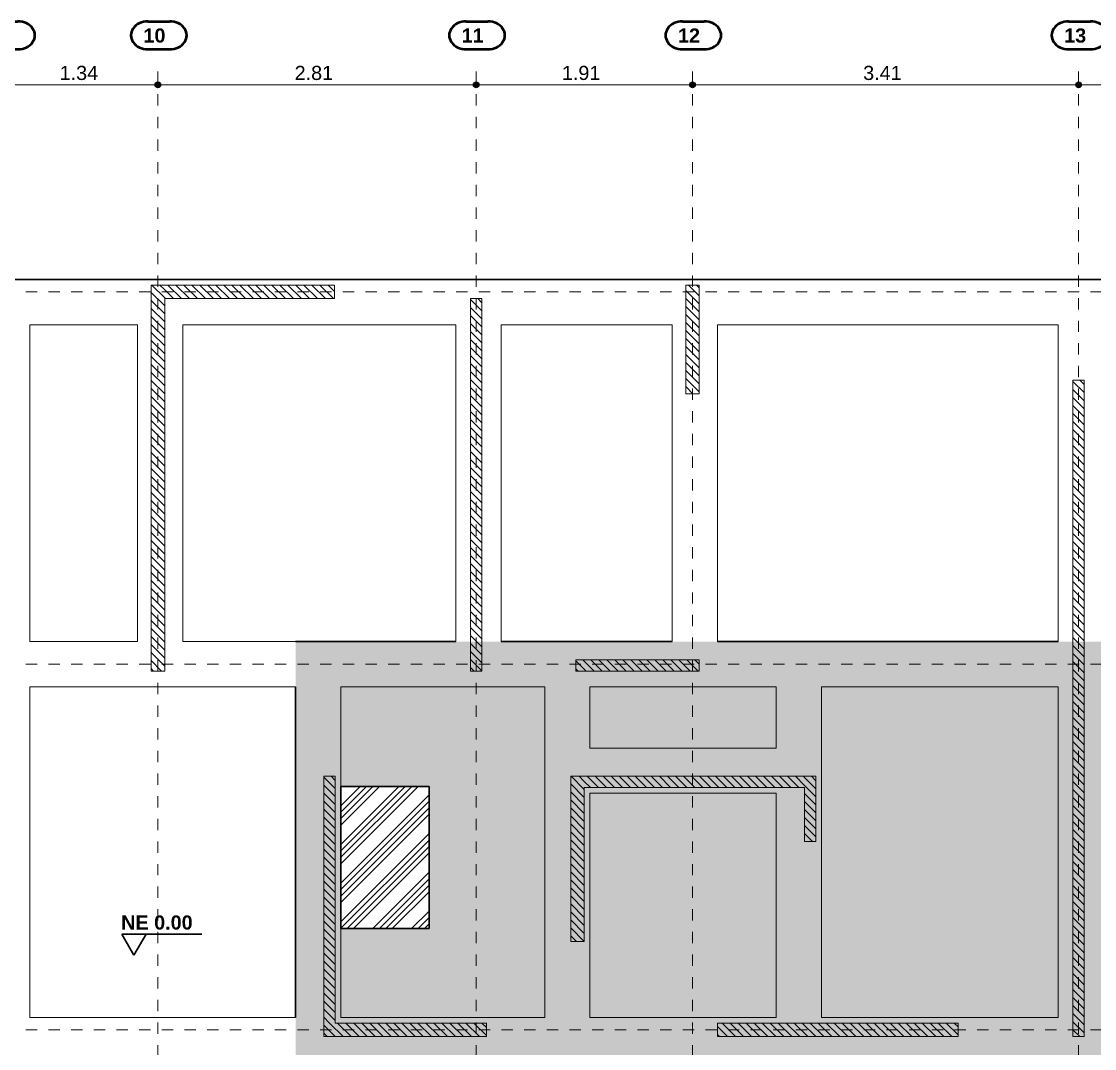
# Model space of a CAD drawing. Header units: metres. Extents: x 1.9 to 93.5, y 3.6 to 60.4.
# Drawn here: x 72.26 to 81.74, y 51.35 to 60.42 of the extents above; entities that cross this region are included whole.
import ezdxf

# ---------------------------------------------------------------- set-up
doc = ezdxf.new("R2010")
doc.units = ezdxf.units.M
doc.linetypes.add('-PYD PUNTEADO', pattern=[0.003177, 0.002118, -0.001059])
doc.linetypes.add('IMPORT-CENTER', pattern=[0.02, 0.0125, -0.0025, 0.0025, -0.0025])
for name, color, linetype, lineweight in [('ACHURADO-1', 8, 'Continuous', 9), ('CASETONES-1', 8, 'Continuous', 9), ('CONTORNO-1', 2, 'Continuous', 30), ('COTAS-2', 9, 'Continuous', 9), ('COTAS-50', 9, 'Continuous', 9), ('EJES-2', 1, 'IMPORT-CENTER', 9), ('MUROS-1', 8, 'Continuous', 9), ('MUROS-2', 8, '-PYD PUNTEADO', 9), ('TEXTEJES', 3, 'Continuous', 50), ('TEXTO M-1', 2, 'Continuous', 30)]:
    doc.layers.add(name, color=color, linetype=linetype, lineweight=lineweight)
doc.styles.add('Swis721 Ex BT_B_2', font='swisseb.ttf', dxfattribs={"height": 0.125})
doc.styles.add('Swis721 LtEx BT_4', font='swissel.ttf', dxfattribs={"height": 0.125})
doc.styles.add('Swis721 LtEx BT_B', font='', dxfattribs={"height": 0.125})
doc.styles.get('Swis721 LtEx BT_B').set_extended_font_data('Swis721 LtEx BT', bold=True)
doc.dimstyles.new('P_D-PLI-COT-EJE', dxfattribs={"dimscale": 0.3048, "dimtxt": 0.131878, "dimasz": 0.656168, "dimexe": 0.164042, "dimexo": 0.164042, "dimgap": 0.008202, "dimtad": 1, "dimrnd": 0.01, "dimzin": 0, "dimdsep": 46, "dimtxsty": 'Swis721 LtEx BT_4', "dimblk1": 'DOTSMALL', "dimblk2": 'DOTSMALL', "dimsah": 1, "dimcen": 0.09, "dimdle": 0.328084, "dimadec": 0, "dimazin": 0, "dimtfac": 1, "dimtdec": 4, "dimtix": 1, "dimtmove": 0, "dimatfit": 3, "dimfxl": 1, "dimtvp": 1, "dimtolj": 1, "dimtzin": 0, "dimarcsym": 2})
pattern_1 = [(315, (56.83287, 0), (0.03535534, 0.03535534), [])]

# ---------------------------------------------------------------- blocks, each defined once
blk = doc.blocks.new('Grid - P_D-DCA-EJE-VER-_1-75_-2560240-LOS-1_4 - REFUERZO SUP_ CIMENTACIÓN LOSA SUP_')
at = {"layer": 'TEXTEJES'}
for p, q in [((-0.00177, 0.00245), (0.00208, 0.00245)), ((-0.00177, -0.00245), (0.00208, -0.00245))]:
    blk.add_line(p, q, dxfattribs=at)
for centre, major_axis in [((-0.00177, 0), (-0.003, 0)), ((0.00208, 0), (0.003, 0))]:
    blk.add_ellipse(centre, major_axis=major_axis, ratio=0.817708, start_param=4.712389, end_param=7.853982, dxfattribs=at)
blk = doc.blocks.new('DIMBLOCK9-LOS-1_4 - REFUERZO SUP_ CIMENTACIÓN LOSA SUP_')
at = {"layer": 'COTAS-50', "lineweight": 25, "transparency": 16777216}
h = blk.add_hatch(color=256, dxfattribs=at)
edge = h.paths.add_edge_path()
edge.add_arc((72.1269, 59.8583), 0.025, 0, 360)
h = blk.add_hatch(color=256, dxfattribs=at)
edge = h.paths.add_edge_path()
edge.add_arc((73.4669, 59.8583), 0.025, 0, 360)
at = {"layer": 'COTAS-50', "transparency": 16777216}
for p, q in [((72.1269, 59.8437), (72.1269, 59.9083)), ((73.4669, 59.8437), (73.4669, 59.9083)), ((72.1269, 59.8583), (73.4669, 59.8583)), ((72.1269, 59.8583), (72.1269, 59.8437)), ((73.4669, 59.8583), (73.4669, 59.8437))]:
    blk.add_line(p, q, dxfattribs=at)
at = {"layer": 'COTAS-50', "lineweight": 25, "transparency": 16777216}
for centre in [(72.1269, 59.8583), (73.4669, 59.8583)]:
    blk.add_circle(centre, 0.025, dxfattribs=at)
at = {"layer": 'COTAS-50', "color": 0, "transparency": 16777216, "insert": (72.5991, 60.027), "char_height": 0.125, "width": 0.47476, "attachment_point": 1, "line_spacing_factor": 0.989083, "style": 'Swis721 LtEx BT_4'}
blk.add_mtext('1.34', dxfattribs=at)
blk = doc.blocks.new('_DotSmall')
at = {"color": 0, "linetype": 'ByBlock', "const_width": 0.5}
blk.add_lwpolyline([(-0.0625, 0, 1), (0.0625, 0, 1)], format="xyb", close=True, dxfattribs=at)
blk = doc.blocks.new('DIMBLOCK10-LOS-1_4 - REFUERZO SUP_ CIMENTACIÓN LOSA SUP_')
at = {"layer": 'COTAS-50', "lineweight": 25, "transparency": 16777216}
h = blk.add_hatch(color=256, dxfattribs=at)
edge = h.paths.add_edge_path()
edge.add_arc((73.4669, 59.8583), 0.025, 0, 360)
h = blk.add_hatch(color=256, dxfattribs=at)
edge = h.paths.add_edge_path()
edge.add_arc((76.2768, 59.8583), 0.025, 0, 360)
at = {"layer": 'COTAS-50', "transparency": 16777216}
for p, q in [((73.4669, 59.8437), (73.4669, 59.9083)), ((76.2768, 59.8437), (76.2768, 59.9083)), ((73.4669, 59.8583), (76.2768, 59.8583)), ((73.4669, 59.8583), (73.4669, 59.8437)), ((76.2768, 59.8583), (76.2768, 59.8437))]:
    blk.add_line(p, q, dxfattribs=at)
at = {"layer": 'COTAS-50', "lineweight": 25, "transparency": 16777216}
for centre in [(73.4669, 59.8583), (76.2768, 59.8583)]:
    blk.add_circle(centre, 0.025, dxfattribs=at)
at = {"layer": 'COTAS-50', "color": 0, "transparency": 16777216, "insert": (74.6741, 60.027), "char_height": 0.125, "width": 0.47476, "attachment_point": 1, "line_spacing_factor": 0.989083, "style": 'Swis721 LtEx BT_4'}
blk.add_mtext('2.81', dxfattribs=at)
blk = doc.blocks.new('DIMBLOCK11-LOS-1_4 - REFUERZO SUP_ CIMENTACIÓN LOSA SUP_')
at = {"layer": 'COTAS-50', "lineweight": 25, "transparency": 16777216}
h = blk.add_hatch(color=256, dxfattribs=at)
edge = h.paths.add_edge_path()
edge.add_arc((76.2768, 59.8583), 0.025, 0, 360)
h = blk.add_hatch(color=256, dxfattribs=at)
edge = h.paths.add_edge_path()
edge.add_arc((78.1868, 59.8583), 0.025, 0, 360)
at = {"layer": 'COTAS-50', "transparency": 16777216}
for p, q in [((76.2768, 59.8437), (76.2768, 59.9083)), ((78.1868, 59.8437), (78.1868, 59.9083)), ((76.2768, 59.8583), (78.1868, 59.8583)), ((76.2768, 59.8583), (76.2768, 59.8437)), ((78.1868, 59.8583), (78.1868, 59.8437))]:
    blk.add_line(p, q, dxfattribs=at)
at = {"layer": 'COTAS-50', "lineweight": 25, "transparency": 16777216}
for centre in [(76.2768, 59.8583), (78.1868, 59.8583)]:
    blk.add_circle(centre, 0.025, dxfattribs=at)
at = {"layer": 'COTAS-50', "color": 0, "transparency": 16777216, "insert": (77.034, 60.027), "char_height": 0.125, "width": 0.47476, "attachment_point": 1, "line_spacing_factor": 0.989083, "style": 'Swis721 LtEx BT_4'}
blk.add_mtext('1.91', dxfattribs=at)
blk = doc.blocks.new('DIMBLOCK12-LOS-1_4 - REFUERZO SUP_ CIMENTACIÓN LOSA SUP_')
at = {"layer": 'COTAS-50', "lineweight": 25, "transparency": 16777216}
h = blk.add_hatch(color=256, dxfattribs=at)
edge = h.paths.add_edge_path()
edge.add_arc((78.1868, 59.8583), 0.025, 0, 360)
h = blk.add_hatch(color=256, dxfattribs=at)
edge = h.paths.add_edge_path()
edge.add_arc((81.5969, 59.8583), 0.025, 0, 360)
at = {"layer": 'COTAS-50', "transparency": 16777216}
for p, q in [((78.1868, 59.8437), (78.1868, 59.9083)), ((81.5969, 59.8437), (81.5969, 59.9083)), ((78.1868, 59.8583), (81.5969, 59.8583)), ((78.1868, 59.8583), (78.1868, 59.8437)), ((81.5969, 59.8583), (81.5969, 59.8437))]:
    blk.add_line(p, q, dxfattribs=at)
at = {"layer": 'COTAS-50', "lineweight": 25, "transparency": 16777216}
for centre in [(78.1868, 59.8583), (81.5969, 59.8583)]:
    blk.add_circle(centre, 0.025, dxfattribs=at)
at = {"layer": 'COTAS-50', "color": 0, "transparency": 16777216, "insert": (79.6941, 60.027), "char_height": 0.125, "width": 0.47476, "attachment_point": 1, "line_spacing_factor": 0.989083, "style": 'Swis721 LtEx BT_4'}
blk.add_mtext('3.41', dxfattribs=at)
blk = doc.blocks.new('DIMBLOCK13-LOS-1_4 - REFUERZO SUP_ CIMENTACIÓN LOSA SUP_')
at = {"layer": 'COTAS-50', "lineweight": 25, "transparency": 16777216}
h = blk.add_hatch(color=256, dxfattribs=at)
edge = h.paths.add_edge_path()
edge.add_arc((81.5969, 59.8583), 0.025, 0, 360)
h = blk.add_hatch(color=256, dxfattribs=at)
edge = h.paths.add_edge_path()
edge.add_arc((85.0069, 59.8583), 0.025, 0, 360)
at = {"layer": 'COTAS-50', "transparency": 16777216}
for p, q in [((81.5969, 59.8437), (81.5969, 59.9083)), ((85.0069, 59.8437), (85.0069, 59.9083)), ((81.5969, 59.8583), (85.0069, 59.8583)), ((81.5969, 59.8583), (81.5969, 59.8437)), ((85.0069, 59.8583), (85.0069, 59.8437))]:
    blk.add_line(p, q, dxfattribs=at)
at = {"layer": 'COTAS-50', "lineweight": 25, "transparency": 16777216}
for centre in [(81.5969, 59.8583), (85.0069, 59.8583)]:
    blk.add_circle(centre, 0.025, dxfattribs=at)
at = {"layer": 'COTAS-50', "color": 0, "transparency": 16777216, "insert": (83.1041, 60.027), "char_height": 0.125, "width": 0.47476, "attachment_point": 1, "line_spacing_factor": 0.989083, "style": 'Swis721 LtEx BT_4'}
blk.add_mtext('3.41', dxfattribs=at)
blk = doc.blocks.new('Spot Elevations - P_D-PLI-NIV-COR-2566066-LOS-1_4 - REFUERZO SUP_ CIMENTACIÓN LOSA SUP_')
at = {"layer": 'TEXTO M-1'}
for p, q in [((-0.00214, 0.0037), (0, 0)), ((0.01197, 0.0037), (-0.00214, 0.0037)), ((0, 0), (0.00214, 0.0037))]:
    blk.add_line(p, q, dxfattribs=at)

msp = doc.modelspace()

# ---------------------------------------------------------------- hatches: boundary and pattern name
at = {"layer": 'ACHURADO-1'}
h = msp.add_hatch(dxfattribs=at)
h.set_pattern_fill('FP_1', color=256, style=0, pattern_type=2)
h.set_pattern_definition(pattern_1)
h.paths.add_polyline_path([(73.4069, 54.6804), (73.5269, 54.6804), (73.5269, 58.0904), (73.4069, 58.0904), (73.4069, 56.4699)])
h = msp.add_hatch(dxfattribs=at)
h.set_pattern_fill('FP_1', color=256, style=0, pattern_type=2)
h.set_pattern_definition(pattern_1)
h.paths.add_polyline_path([(75.0268, 57.9704), (75.0268, 58.0904), (73.5269, 58.0904), (73.5269, 57.9704)])
h = msp.add_hatch(dxfattribs=at)
h.set_pattern_fill('FP_1', color=256, style=0, pattern_type=2)
h.set_pattern_definition(pattern_1)
h.paths.add_polyline_path([(78.2468, 57.1304), (78.2468, 58.0904), (78.1268, 58.0904), (78.1268, 57.1304)])
h = msp.add_hatch(dxfattribs=at)
h.set_pattern_fill('FP_1', color=256, style=0, pattern_type=2)
h.set_pattern_definition(pattern_1)
h.paths.add_polyline_path([(76.3268, 54.6799), (76.3268, 57.9704), (76.2268, 57.9704), (76.2268, 54.6799)])
h = msp.add_hatch(dxfattribs=at)
h.set_pattern_fill('FP_1', color=256, style=0, pattern_type=2)
h.set_pattern_definition(pattern_1)
h.paths.add_polyline_path([(81.6469, 51.4504), (81.6469, 57.2504), (81.5469, 57.2504), (81.5469, 51.4504)])
h = msp.add_hatch(dxfattribs=at)
h.set_pattern_fill('FP_2', color=256, style=0, pattern_type=2)
h.set_pattern_definition([(45, (56.83287, 0), (-0.11404925, 0.11404925), []), (45, (56.94692, 0), (-0.11404925, 0.11404925), [0.20161, -0.04032, 0.00168, -0.03865])])
h.paths.add_polyline_path([(55.9919, 45.2404), (69.5719, 45.2404), (69.5719, 54.9404), (55.7419, 54.9404), (55.7419, 45.2404)])
h.paths.add_polyline_path([(78.2469, 45.2404), (88.5119, 45.2404), (88.5119, 54.9404), (74.6819, 54.9404), (74.6819, 45.2404), (77.1569, 45.2404)])
h.paths.add_polyline_path([(56.9219, 46.5204), (56.1419, 46.5204), (56.1419, 47.7754), (56.9219, 47.7754), (56.9219, 47.6143)])
h.paths.add_polyline_path([(87.3319, 46.5204), (87.3319, 47.7754), (88.1119, 47.7754), (88.1119, 46.5204)])
h.paths.add_polyline_path([(86.9569, 48.9603), (86.9569, 49.8904), (87.6569, 49.8904), (87.6569, 48.9603)])
h.paths.add_polyline_path([(57.2969, 48.9603), (56.5969, 48.9603), (56.5969, 49.8904), (57.2969, 49.8904)])
h.paths.add_polyline_path([(78.2819, 49.0906), (76.4869, 49.0906), (76.4869, 51.0903), (78.2819, 51.0903), (78.2819, 50.2633)])
h.paths.add_polyline_path([(65.9669, 49.0913), (65.9669, 51.0903), (67.7669, 51.0903), (67.7669, 49.0913)])
h.paths.add_polyline_path([(87.6569, 50.2904), (86.9569, 50.2904), (86.9569, 51.2204), (87.6569, 51.2204)])
h.paths.add_polyline_path([(56.5969, 50.2904), (56.5969, 51.2204), (57.2969, 51.2204), (57.2969, 50.2904)])
h.paths.add_polyline_path([(75.0819, 52.4054), (75.0819, 53.6604), (75.8619, 53.6604), (75.8619, 52.4054)])
h.paths.add_polyline_path([(88.1119, 52.4054), (87.3319, 52.4054), (87.3319, 53.6604), (88.1119, 53.6604)])
h.paths.add_polyline_path([(68.3919, 52.4054), (68.3919, 53.6604), (69.1719, 53.6604), (69.1719, 52.4054)])
h.paths.add_polyline_path([(56.1419, 52.4054), (56.1419, 53.6604), (56.9219, 53.6604), (56.9219, 52.4054), (56.7878, 52.4054)])
h = msp.add_hatch(dxfattribs=at)
h.set_pattern_fill('FP_1', color=256, style=0, pattern_type=2)
h.set_pattern_definition(pattern_1)
h.paths.add_polyline_path([(78.2468, 54.6804), (78.2468, 54.7804), (77.1572, 54.7804), (77.1572, 54.6804)])
h = msp.add_hatch(dxfattribs=at)
h.set_pattern_fill('FP_1', color=256, style=0, pattern_type=2)
h.set_pattern_definition(pattern_1)
h.paths.add_polyline_path([(75.0319, 51.5704), (75.0319, 53.7504), (74.9319, 53.7504), (74.9319, 51.5704)])
h = msp.add_hatch(dxfattribs=at)
h.set_pattern_fill('FP_1', color=256, style=0, pattern_type=2)
h.set_pattern_definition(pattern_1)
h.paths.add_polyline_path([(77.2319, 52.2904), (77.2319, 53.7505), (77.1119, 53.7505), (77.1119, 52.2904)])
h = msp.add_hatch(dxfattribs=at)
h.set_pattern_fill('FP_1', color=256, style=0, pattern_type=2)
h.set_pattern_definition(pattern_1)
h.paths.add_polyline_path([(77.2319, 53.6505), (79.1769, 53.6505), (79.1769, 53.7505), (77.2319, 53.7505)])
h = msp.add_hatch(dxfattribs=at)
h.set_pattern_fill('FP_1', color=256, style=0, pattern_type=2)
h.set_pattern_definition(pattern_1)
h.paths.add_polyline_path([(79.2769, 53.1755), (79.2769, 53.7505), (79.1769, 53.7505), (79.1769, 53.1755)])
h = msp.add_hatch(dxfattribs=at)
h.set_pattern_fill('FP_3', color=256, style=0, pattern_type=2)
h.set_pattern_definition([(45, (56.83287, 0), (-0.1710774, 0.1710774), []), (45, (56.8899, 0), (-0.1710774, 0.1710774), []), (45, (56.94692, 0), (-0.1710774, 0.1710774), []), (45, (57.00394, 0), (-0.1710774, 0.1710774), [])])
h.paths.add_polyline_path([(56.9219, 46.5204), (56.9219, 47.7754), (56.1419, 47.7754), (56.1419, 46.5204)])
h.paths.add_polyline_path([(87.3319, 46.5204), (88.1119, 46.5204), (88.1119, 47.7754), (87.3319, 47.7754)])
h.paths.add_polyline_path([(86.9569, 48.9603), (87.6569, 48.9603), (87.6569, 49.8904), (86.9569, 49.8904), (86.9569, 49.0906)])
h.paths.add_polyline_path([(56.5969, 48.9603), (57.2969, 48.9603), (57.2969, 49.8904), (56.5969, 49.8904), (56.5969, 49.0913)])
h.paths.add_polyline_path([(86.9569, 50.2904), (87.6569, 50.2904), (87.6569, 51.2204), (86.9569, 51.2204), (86.9569, 51.0903)])
h.paths.add_polyline_path([(56.9219, 50.2904), (57.2969, 50.2904), (57.2969, 51.2204), (56.5969, 51.2204), (56.5969, 50.2904)])
h.paths.add_polyline_path([(69.1719, 52.4054), (69.1719, 53.6604), (68.3919, 53.6604), (68.3919, 52.4054), (68.7798, 52.4054)])
h.paths.add_polyline_path([(75.0819, 52.4054), (75.8619, 52.4054), (75.8619, 53.6604), (75.0819, 53.6604)])
h.paths.add_polyline_path([(87.3319, 52.4054), (88.1119, 52.4054), (88.1119, 53.6604), (87.3319, 53.6604)])
h.paths.add_polyline_path([(56.1419, 52.4054), (56.9219, 52.4054), (56.9219, 53.6604), (56.1419, 53.6604), (56.1419, 53.5815)])
h = msp.add_hatch(dxfattribs=at)
h.set_pattern_fill('FP_1', color=256, style=0, pattern_type=2)
h.set_pattern_definition(pattern_1)
h.paths.add_polyline_path([(76.3669, 51.4504), (76.3669, 51.5704), (74.9319, 51.5704), (74.9319, 51.4504)])
h = msp.add_hatch(dxfattribs=at)
h.set_pattern_fill('FP_1', color=256, style=0, pattern_type=2)
h.set_pattern_definition(pattern_1)
h.paths.add_polyline_path([(80.5319, 51.4504), (80.5319, 51.5704), (78.4069, 51.5704), (78.4069, 51.4504)])

# ---------------------------------------------------------------- linework, layer by layer
at = {"layer": 'CASETONES-1'}
for p, q in [((73.2869, 57.7404), (72.3369, 57.7404)), ((72.3369, 57.7404), (73.2869, 57.7404)), ((72.3369, 57.7404), (72.3369, 54.9404)), ((72.3369, 54.9404), (72.3369, 57.7404)), ((73.2869, 54.9404), (73.2869, 57.7404)), ((73.2869, 57.7404), (73.2869, 54.9404)), ((76.0969, 57.7404), (73.6869, 57.7404)), ((73.6869, 57.7404), (76.0969, 57.7404)), ((73.6869, 57.7404), (73.6869, 54.9404)), ((73.6869, 54.9404), (73.6869, 57.7404)), ((76.0969, 54.9404), (76.0969, 57.7404)), ((76.0969, 57.7404), (76.0969, 54.9404)), ((78.0069, 57.7404), (76.4969, 57.7404)), ((76.4969, 57.7404), (78.0069, 57.7404)), ((76.4969, 57.7404), (76.4969, 54.9404)), ((76.4969, 54.9404), (76.4969, 57.7404)), ((78.0069, 54.9404), (78.0069, 57.7404)), ((78.0069, 57.7404), (78.0069, 54.9404)), ((81.4169, 57.7404), (78.4069, 57.7404)), ((78.4069, 57.7404), (81.4169, 57.7404)), ((78.4069, 57.7404), (78.4069, 54.9404)), ((78.4069, 54.9404), (78.4069, 57.7404)), ((81.4169, 54.9404), (81.4169, 57.7404)), ((81.4169, 57.7404), (81.4169, 54.9404)), ((73.2869, 54.9404), (72.3369, 54.9404)), ((72.3369, 54.9404), (73.2869, 54.9404)), ((74.6819, 54.9404), (73.6869, 54.9404)), ((73.6869, 54.9404), (74.6819, 54.9404)), ((76.0969, 54.9404), (74.6819, 54.9404)), ((78.0069, 54.9404), (76.4969, 54.9404)), ((81.4169, 54.9404), (78.4069, 54.9404)), ((74.6819, 54.5404), (72.3369, 54.5404)), ((72.3369, 54.5404), (74.6819, 54.5404)), ((72.3369, 51.6204), (72.3369, 54.5404)), ((72.3369, 51.6204), (72.3369, 54.5404)), ((74.6819, 54.5404), (74.6819, 51.6204)), ((76.8819, 54.5404), (75.0819, 54.5404)), ((75.0819, 54.5404), (76.8819, 54.5404)), ((75.0819, 53.6604), (75.0819, 54.5404)), ((75.0819, 54.5404), (75.0819, 53.6604)), ((76.8819, 54.5404), (76.8819, 51.6204)), ((76.8819, 51.6204), (76.8819, 54.5404)), ((78.9269, 54.5404), (77.2819, 54.5404)), ((77.2819, 54.5404), (78.9269, 54.5404)), ((77.2819, 54.0005), (77.2819, 54.5404)), ((77.2819, 54.5404), (77.2819, 54.0005)), ((78.9269, 54.5404), (78.9269, 54.0005)), ((78.9269, 54.0005), (78.9269, 54.5404)), ((81.4169, 54.5404), (79.3269, 54.5404)), ((79.3269, 54.5404), (81.4169, 54.5404)), ((79.3269, 51.6204), (79.3269, 54.5404)), ((79.3269, 54.5404), (79.3269, 51.6204)), ((81.4169, 54.5404), (81.4169, 51.6204)), ((81.4169, 51.6204), (81.4169, 54.5404)), ((78.9269, 54.0005), (77.2819, 54.0005)), ((77.2819, 54.0005), (78.9269, 54.0005)), ((75.0819, 52.4054), (75.0819, 53.6604)), ((77.2819, 51.6204), (77.2819, 53.6005)), ((77.2819, 53.6005), (77.2819, 51.6204)), ((77.2819, 53.6005), (78.9269, 53.6005)), ((78.9269, 53.6005), (77.2819, 53.6005)), ((78.9269, 53.6005), (78.9269, 51.6204)), ((78.9269, 51.6204), (78.9269, 53.6005)), ((75.0819, 51.6204), (75.0819, 52.4054)), ((75.0819, 52.4054), (75.0819, 51.6204)), ((74.6819, 51.6204), (72.3369, 51.6204)), ((72.3369, 51.6204), (74.6819, 51.6204)), ((76.8819, 51.6204), (75.0819, 51.6204)), ((75.0819, 51.6204), (76.8819, 51.6204)), ((78.9269, 51.6204), (77.2819, 51.6204)), ((77.2819, 51.6204), (78.9269, 51.6204)), ((81.4169, 51.6204), (79.3269, 51.6204)), ((79.3269, 51.6204), (81.4169, 51.6204))]:
    msp.add_line(p, q, dxfattribs=at)
at = {"layer": 'CONTORNO-1'}
for p, q in [((53.0669, 58.1404), (91.2069, 58.1404)), ((76.0969, 54.9404), (74.6819, 54.9404)), ((78.0069, 54.9404), (76.4969, 54.9404)), ((81.4169, 54.9404), (78.4069, 54.9404)), ((74.6819, 54.5404), (74.6819, 51.6204)), ((75.0819, 53.6604), (75.8619, 53.6604)), ((75.0819, 52.4054), (75.0819, 53.6604)), ((75.8619, 53.6604), (75.8619, 52.4054)), ((75.8619, 52.4054), (75.0819, 52.4054))]:
    msp.add_line(p, q, dxfattribs=at)
at = {"layer": 'EJES-2'}
for p, q in [((73.4669, 40.4757), (73.4669, 60.0504)), ((76.2768, 40.4757), (76.2768, 60.0504)), ((78.1868, 40.4757), (78.1868, 60.0504)), ((81.5969, 40.4757), (81.5969, 60.0504)), ((51.5006, 58.0304), (93.0592, 58.0304)), ((51.5006, 54.7404), (93.0592, 54.7404)), ((51.5006, 51.5104), (93.0592, 51.5104))]:
    msp.add_line(p, q, dxfattribs=at)
at = {"layer": 'MUROS-1'}
for p, q in [((75.0268, 58.0904), (73.4069, 58.0904)), ((73.4069, 58.0904), (73.4069, 54.6804)), ((75.0268, 57.9704), (75.0268, 58.0904)), ((78.1268, 58.0904), (78.1268, 57.1304)), ((78.2468, 58.0904), (78.1268, 58.0904)), ((78.2468, 57.1304), (78.2468, 58.0904)), ((73.5269, 57.9704), (75.0268, 57.9704)), ((73.5269, 54.6804), (73.5269, 57.9704)), ((76.2268, 57.9704), (76.2268, 54.6799)), ((76.3268, 57.9704), (76.2268, 57.9704)), ((76.3268, 54.6799), (76.3268, 57.9704)), ((81.6469, 57.2504), (81.5469, 57.2504)), ((81.5469, 57.2504), (81.5469, 51.4504)), ((81.6469, 51.4504), (81.6469, 57.2504)), ((78.1268, 57.1304), (78.2468, 57.1304)), ((78.2468, 54.7804), (77.1572, 54.7804)), ((77.1572, 54.7804), (77.1572, 54.6804)), ((78.2468, 54.6804), (78.2468, 54.7804)), ((73.4069, 54.6804), (73.5269, 54.6804)), ((76.2268, 54.6799), (76.3268, 54.6799)), ((77.1572, 54.6804), (78.2468, 54.6804)), ((74.9319, 53.7504), (74.9319, 51.4504)), ((75.0319, 53.7504), (74.9319, 53.7504)), ((75.0319, 51.5704), (75.0319, 53.7504)), ((77.1119, 53.7505), (77.1119, 52.2904)), ((79.2769, 53.7505), (77.1119, 53.7505)), ((79.2769, 53.1755), (79.2769, 53.7505)), ((77.2319, 52.2904), (77.2319, 53.6505)), ((77.2319, 53.6505), (79.1769, 53.6505)), ((79.1769, 53.6505), (79.1769, 53.1755)), ((79.1769, 53.1755), (79.2769, 53.1755)), ((77.1119, 52.2904), (77.2319, 52.2904)), ((76.3669, 51.5704), (75.0319, 51.5704)), ((76.3669, 51.4504), (76.3669, 51.5704)), ((80.5319, 51.5704), (78.4069, 51.5704)), ((78.4069, 51.5704), (78.4069, 51.4504)), ((80.5319, 51.4504), (80.5319, 51.5704)), ((74.9319, 51.4504), (76.3669, 51.4504)), ((78.4069, 51.4504), (80.5319, 51.4504)), ((81.5469, 51.4504), (81.6469, 51.4504))]:
    msp.add_line(p, q, dxfattribs=at)
at = {"layer": 'MUROS-2'}
for p, q in [((75.0268, 58.0904), (73.4069, 58.0904)), ((73.4069, 58.0904), (73.4069, 54.6804)), ((75.0268, 58.0904), (75.0268, 57.9704)), ((78.1268, 58.0904), (78.1268, 57.1304)), ((78.1268, 58.0904), (78.2468, 58.0904)), ((78.2468, 57.1304), (78.2468, 58.0904)), ((73.5269, 57.9704), (75.0268, 57.9704)), ((73.5269, 54.6804), (73.5269, 57.9704)), ((76.2268, 57.9704), (76.2268, 54.6799)), ((76.2268, 57.9704), (76.3268, 57.9704)), ((76.3268, 54.6799), (76.3268, 57.9704)), ((81.5469, 57.2504), (81.6469, 57.2504)), ((81.5469, 57.2504), (81.5469, 51.4504)), ((81.6469, 51.4504), (81.6469, 57.2504)), ((78.2468, 57.1304), (78.1268, 57.1304)), ((78.2468, 54.7804), (77.1572, 54.7804)), ((77.1572, 54.6804), (77.1572, 54.7804)), ((78.2468, 54.7804), (78.2468, 54.6804)), ((73.5269, 54.6804), (73.4069, 54.6804)), ((76.3268, 54.6799), (76.2268, 54.6799)), ((77.1572, 54.6804), (78.2468, 54.6804)), ((74.9319, 53.7504), (74.9319, 51.4504)), ((74.9319, 53.7504), (75.0319, 53.7504)), ((75.0319, 51.5704), (75.0319, 53.7504)), ((77.1119, 53.7505), (77.1119, 52.2904)), ((79.2769, 53.7505), (77.1119, 53.7505)), ((79.2769, 53.1755), (79.2769, 53.7505)), ((77.2319, 52.2904), (77.2319, 53.6505)), ((77.2319, 53.6505), (79.1769, 53.6505)), ((79.1769, 53.6505), (79.1769, 53.1755)), ((79.2769, 53.1755), (79.1769, 53.1755)), ((77.2319, 52.2904), (77.1119, 52.2904)), ((76.3669, 51.5704), (75.0319, 51.5704)), ((76.3669, 51.5704), (76.3669, 51.4504)), ((80.5319, 51.5704), (78.4069, 51.5704)), ((78.4069, 51.4504), (78.4069, 51.5704)), ((80.5319, 51.5704), (80.5319, 51.4504)), ((74.9319, 51.4504), (76.3669, 51.4504)), ((78.4069, 51.4504), (80.5319, 51.4504)), ((81.6469, 51.4504), (81.5469, 51.4504))]:
    msp.add_line(p, q, dxfattribs=at)

# ---------------------------------------------------------------- block references
at = {"layer": 'TEXTEJES', "xscale": 49.99999999999998, "yscale": 49.99999999999998, "zscale": 49.99999999999998}
for p in [(72.1269, 60.2965), (73.4669, 60.2965), (76.2768, 60.2965), (78.1868, 60.2965), (81.5969, 60.2965)]:
    msp.add_blockref('Grid - P_D-DCA-EJE-VER-_1-75_-2560240-LOS-1_4 - REFUERZO SUP_ CIMENTACIÓN LOSA SUP_', p, dxfattribs=at)
at = {"layer": 'TEXTO M-1', "xscale": 49.99999999999998, "yscale": 49.99999999999998, "zscale": 49.99999999999998}
msp.add_blockref('Spot Elevations - P_D-PLI-NIV-COR-2566066-LOS-1_4 - REFUERZO SUP_ CIMENTACIÓN LOSA SUP_', (73.2549, 52.17), dxfattribs=at)

# ---------------------------------------------------------------- texts
at = {"layer": 'TEXTEJES', "char_height": 0.125, "width": 0.312658, "attachment_point": 1, "style": 'Swis721 Ex BT_B_2'}
for s, insert in [('10', (73.3393, 60.3574)), ('11', (76.1492, 60.3574)), ('12', (78.0592, 60.3574)), ('13', (81.4693, 60.3574))]:
    msp.add_mtext(s, dxfattribs=dict(at, insert=insert))
at = {"layer": 'TEXTO M-1', "insert": (73.1424, 52.5214), "char_height": 0.125, "width": 0.867165, "attachment_point": 1, "line_spacing_factor": 0.989083, "style": 'Swis721 LtEx BT_B'}
msp.add_mtext('NE 0.00', dxfattribs=at)

# ---------------------------------------------------------------- dimensions: what is measured, and where the dimension line sits
at = {"layer": 'COTAS-2'}
for base, p1, p2, override, picture, middle in [((73.4669, 59.8583), (72.1269, 59.8937), (73.4669, 59.8937), {"dimpost": '<>', "dimfxl": 1.34}, 'DIMBLOCK9-LOS-1_4 - REFUERZO SUP_ CIMENTACIÓN LOSA SUP_', (72.7969, 59.925)), ((76.2768, 59.8583), (73.4669, 59.8937), (76.2768, 59.8937), {"dimpost": '<>', "dimfxl": 2.809881}, 'DIMBLOCK10-LOS-1_4 - REFUERZO SUP_ CIMENTACIÓN LOSA SUP_', (74.8719, 59.925)), ((78.1868, 59.8583), (76.2768, 59.8937), (78.1868, 59.8937), {"dimpost": '<>', "dimfxl": 1.91}, 'DIMBLOCK11-LOS-1_4 - REFUERZO SUP_ CIMENTACIÓN LOSA SUP_', (77.2318, 59.925)), ((81.5969, 59.8583), (78.1868, 59.8937), (81.5969, 59.8937), {"dimpost": '<>', "dimfxl": 3.410119}, 'DIMBLOCK12-LOS-1_4 - REFUERZO SUP_ CIMENTACIÓN LOSA SUP_', (79.8919, 59.925)), ((85.0069, 59.8583), (81.5969, 59.8937), (85.0069, 59.8937), {"dimpost": '<>', "dimfxl": 3.41}, 'DIMBLOCK13-LOS-1_4 - REFUERZO SUP_ CIMENTACIÓN LOSA SUP_', (83.3019, 59.925))]:
    dim = msp.add_linear_dim(base=base, p1=p1, p2=p2, dimstyle='P_D-PLI-COT-EJE', override=override, dxfattribs=at)
    dim.commit()
    dim.dimension.update_dxf_attribs({"geometry": picture, "text_midpoint": middle})

doc.saveas('drawing.dxf')
